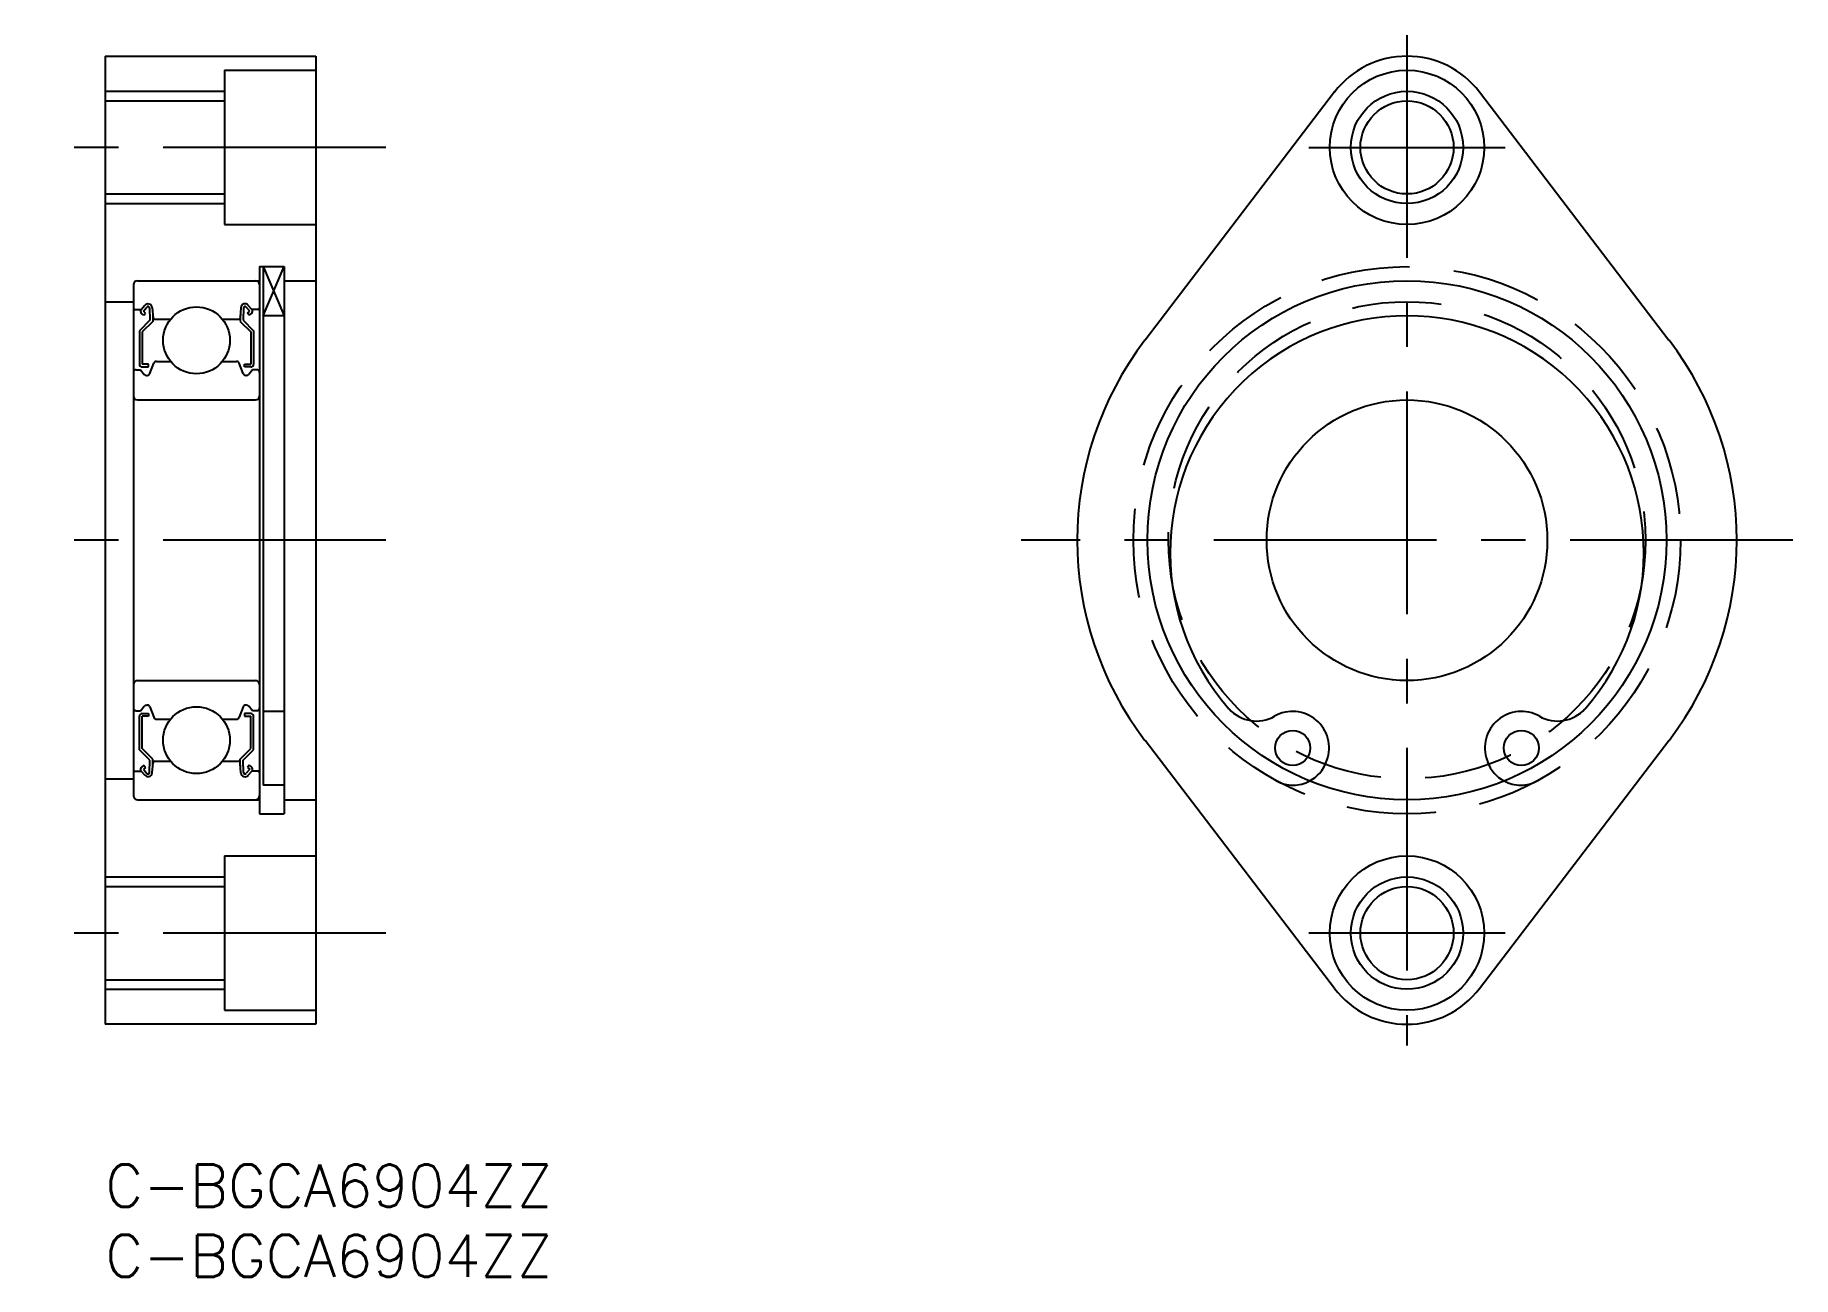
# Model space of a CAD drawing. Extents: x -5 to 120, y -8 to 80.
import ezdxf

# ---------------------------------------------------------------- set-up
doc = ezdxf.new("R2010")
doc.units = 0
doc.header["$LTSCALE"] = 0.5
doc.linetypes.add('CENTER', pattern=[50.8, 31.75, -6.35, 6.35, -6.35])
doc.linetypes.add('DASHED', pattern=[19.05, 12.7, -6.35])
for name, color, linetype in [('MSM_CENTER', 1, 'CENTER'), ('MSM_CONTINUOUS', 7, 'CONTINUOUS'), ('MSM_DASHED', 4, 'DASHED'), ('MSM_NARROW', 5, 'CONTINUOUS'), ('MSM_PART_NUMBER', 7, 'CONTINUOUS')]:
    doc.layers.add(name, color=color, linetype=linetype)
doc.styles.get("Standard").update_dxf_attribs({"font": 'txt.shx', "height": 3, "bigfont": 'bigfont.shx'})

# ---------------------------------------------------------------- blocks, each defined once
blk = doc.blocks.new('*U27')
at = {"layer": 'MSM_PART_NUMBER'}
blk.add_text('C-BGCA6904ZZ', height=3, dxfattribs=at).set_placement((0, -3))
blk = doc.blocks.new('*U28')
at = {"layer": 'MSM_PART_NUMBER'}
blk.add_text('C-BGCA6904ZZ', height=3, dxfattribs=at).set_placement((0, -8))

msp = doc.modelspace()

# ---------------------------------------------------------------- linework, layer by layer
at = {"layer": 'MSM_CENTER'}
for p, q in [((92.77, 80.5), (92.77, 8.5)), ((20, 72.5), (-5, 72.5)), ((85.77, 72.5), (99.77, 72.5)), ((20, 44.5), (-5, 44.5)), ((120.27, 44.5), (65.27, 44.5)), ((20, 16.5), (-5, 16.5)), ((99.77, 16.5), (85.77, 16.5))]:
    msp.add_line(p, q, dxfattribs=at)
at = {"layer": 'MSM_CONTINUOUS'}
for p, q in [((0, 79), (15, 79)), ((0, 79), (0, 10)), ((15, 79), (15, 10)), ((8.5, 78), (15, 78)), ((8.5, 78), (8.5, 67)), ((87.6, 76.45), (74.1, 58.77)), ((97.93, 76.45), (111.44, 58.77)), ((0, 75.82), (8.5, 75.82)), ((0, 69.18), (8.5, 69.18)), ((8.5, 67), (15, 67)), ((8.5, 67), (15, 67)), ((11, 64), (12.75, 64)), ((11, 64), (11, 25)), ((11.25, 64, -0.5), (11.25, 27.05, -0.5)), ((12.75, 64), (12.75, 25)), ((2, 62.7), (2, 26.3)), ((2.3, 63), (11, 63)), ((12.75, 63), (15, 63)), ((0, 61.5), (2, 61.5)), ((2.1, 60.95), (2.56, 60.95)), ((3.18, 60.18), (2.43, 59.43)), ((2.56, 60.95), (2.81, 61.25)), ((2.74, 60.54), (2.58, 60.67)), ((2.71, 60.82), (2.96, 61.12)), ((2.87, 60.69), (2.71, 60.82)), ((2.74, 60.54), (2.87, 60.69)), ((3.14, 61.06), (3.18, 60.18)), ((3.34, 61.08), (3.4, 60.34)), ((3.38, 60.57), (3.38, 60.1)), ((3.5, 60.25), (4.65, 60.25)), ((8.35, 60.25), (9.5, 60.25)), ((9.66, 61.07), (9.6, 60.34)), ((9.62, 60.57), (9.62, 60.1)), ((9.86, 61.06), (9.82, 60.18)), ((9.82, 60.18), (10.57, 59.43)), ((10.29, 60.82), (10.04, 61.11)), ((10.13, 60.69), (10.29, 60.82)), ((10.26, 60.54), (10.13, 60.69)), ((10.44, 60.95), (10.19, 61.24)), ((10.26, 60.54), (10.41, 60.67)), ((10.9, 60.95), (10.44, 60.95)), ((12.75, 60.5), (11.25, 60.5)), ((2.43, 59.43), (2.43, 57.05)), ((3.38, 60.1), (2.63, 59.35)), ((2.63, 59.35), (2.63, 57.05)), ((9.62, 60.1), (10.37, 59.35)), ((10.37, 59.35), (10.37, 57.05)), ((10.57, 59.43), (10.57, 57.05)), ((2.2, 56.65), (2.5, 56.65)), ((2.5, 56.65), (2.78, 56.32)), ((3.08, 57.05), (2.63, 57.05)), ((2.63, 56.85), (3.08, 56.85)), ((3.08, 56.85), (3.08, 57.05)), ((3.18, 56.38), (3.45, 57.12)), ((3.64, 57.25), (4.65, 57.25)), ((8.35, 57.25), (9.36, 57.25)), ((9.82, 56.38), (9.55, 57.12)), ((9.92, 57.05), (10.37, 57.05)), ((9.92, 56.85), (9.92, 57.05)), ((10.37, 56.85), (9.92, 56.85)), ((10.5, 56.65), (10.22, 56.32)), ((10.8, 56.65), (10.5, 56.65)), ((2.93, 56.25), (2.99, 56.25)), ((10.07, 56.25), (10.01, 56.25)), ((2.3, 54.5), (10.7, 54.5)), ((2.3, 34.5), (10.7, 34.5)), ((2.5, 32.35), (2.78, 32.68)), ((2.93, 32.75), (2.99, 32.75)), ((3.18, 32.62), (3.45, 31.88)), ((9.82, 32.62), (9.55, 31.88)), ((10.07, 32.75), (10.01, 32.75)), ((10.5, 32.35), (10.22, 32.68)), ((2.2, 32.35), (2.5, 32.35)), ((2.43, 29.57), (2.43, 31.95)), ((2.63, 32.15), (3.08, 32.15)), ((3.08, 31.95), (2.63, 31.95)), ((2.63, 29.65), (2.63, 31.95)), ((3.08, 32.15), (3.08, 31.95)), ((3.64, 31.75), (4.65, 31.75)), ((8.35, 31.75), (9.36, 31.75)), ((10.37, 32.15), (9.92, 32.15)), ((9.92, 32.15), (9.92, 31.95)), ((9.92, 31.95), (10.37, 31.95)), ((10.37, 29.65), (10.37, 31.95)), ((10.8, 32.35), (10.5, 32.35)), ((10.57, 29.57), (10.57, 31.95)), ((12.75, 32.3), (11.25, 32.3)), ((87.6, 12.55), (74.1, 30.23)), ((97.93, 12.55), (111.44, 30.23)), ((3.18, 28.82), (2.43, 29.57)), ((3.38, 28.9), (2.63, 29.65)), ((3.14, 27.94), (3.18, 28.82)), ((3.38, 28.43), (3.38, 28.9)), ((9.62, 28.9), (10.37, 29.65)), ((9.62, 28.43), (9.62, 28.9)), ((9.82, 28.82), (10.57, 29.57)), ((9.86, 27.94), (9.82, 28.82)), ((2.1, 28.05), (2.56, 28.05)), ((2.56, 28.05), (2.81, 27.75)), ((2.74, 28.46), (2.58, 28.33)), ((2.87, 28.31), (2.71, 28.18)), ((2.71, 28.18), (2.96, 27.88)), ((2.74, 28.46), (2.87, 28.31)), ((3.34, 27.92), (3.4, 28.66)), ((3.5, 28.75), (4.65, 28.75)), ((8.35, 28.75), (9.5, 28.75)), ((9.66, 27.93), (9.6, 28.66)), ((10.29, 28.18), (10.04, 27.89)), ((10.26, 28.46), (10.13, 28.31)), ((10.13, 28.31), (10.29, 28.18)), ((10.44, 28.05), (10.19, 27.76)), ((10.26, 28.46), (10.41, 28.33)), ((10.9, 28.05), (10.44, 28.05)), ((87.02, 28.7), (87.06, 28.81)), ((98.48, 28.81), (98.52, 28.7)), ((0, 27.5), (2, 27.5)), ((12.75, 27.05), (11.25, 27.05)), ((2.3, 26), (11, 26)), ((12.75, 26), (15, 26)), ((11, 25), (12.75, 25)), ((8.5, 22), (15, 22)), ((8.5, 22), (8.5, 11)), ((0, 19.82), (8.5, 19.82)), ((0, 13.18), (8.5, 13.18)), ((8.5, 11), (15, 11)), ((8.5, 11), (15, 11)), ((15, 10), (0, 10))]:
    msp.add_line(p, q, dxfattribs=at)
for centre, radius in [((92.77, 72.5), 5.5), ((92.77, 72.5), 3.32), ((92.77, 44.5), 18.5), ((6.5, 58.75), 2.38), ((92.77, 44.5), 10), ((6.5, 30.25), 2.38), ((84.62, 29.7), 1.25), ((100.92, 29.7), 1.25), ((92.77, 16.5), 5.5), ((92.77, 16.5), 3.32)]:
    msp.add_circle(centre, radius, dxfattribs=at)
for centre, radius, start, end in [((92.77, 72.5), 6.5, 37.3832, 142.6168), ((2.3, 62.7), 0.3, 90, 180), ((10.7, 62.7), 0.3, 0, 90), ((2.1, 61.05), 0.1, 180, 270), ((2.71, 60.82), 0.2, 140.001, 230.0801), ((3.04, 61.05), 0.3, 4.9967, 140.001), ((3.04, 61.06), 0.1, 2.8199, 140.0012), ((3.5, 60.35), 0.1, 184.9967, 269.9995), ((9.5, 60.35), 0.1, 269.9995, 354.8557), ((9.96, 61.05), 0.303, 40.0459, 175.0792), ((9.96, 61.05), 0.103, 39.874, 175.0048), ((10.29, 60.82), 0.2, 309.9138, 40.1318), ((10.9, 61.05), 0.1, 269.9995, 359.9913), ((92.77, 43.62), 16.88, 318.7342, 221.2658), ((92.77, 44.5), 23.5, 142.6168, 217.3832), ((92.77, 44.5), 23.5, 322.6168, 37.3832), ((2.2, 56.45), 0.2, 90, 180), ((2.63, 57.05), 0.2, 180, 270), ((2.99, 56.45), 0.2, 270, 339.9919), ((3.64, 57.05), 0.2, 90, 159.9919), ((9.36, 57.05), 0.2, 19.8845, 90.0002), ((10.01, 56.45), 0.2, 199.8883, 269.9998), ((10.37, 57.05), 0.2, 269.9998, 359.9956), ((10.8, 56.45), 0.2, 359.9956, 90.0002), ((2.93, 56.45), 0.2, 219.9921, 270), ((10.07, 56.45), 0.2, 269.9998, 319.8616), ((2.3, 54.8), 0.3, 180, 270), ((10.7, 54.8), 0.3, 270, 0), ((2.3, 34.2), 0.3, 90, 180), ((10.7, 34.2), 0.3, 0, 90), ((2.93, 32.55), 0.2, 90, 140.0079), ((2.99, 32.55), 0.2, 20.0081, 90), ((10.01, 32.55), 0.2, 90.0002, 160.1117), ((10.07, 32.55), 0.2, 40.1384, 90.0002), ((2.2, 32.55), 0.2, 180, 270), ((2.63, 31.95), 0.2, 90, 180), ((3.64, 31.95), 0.2, 200.0081, 270), ((9.36, 31.95), 0.2, 269.9998, 340.1155), ((10.37, 31.95), 0.2, 0.0044, 90.0002), ((10.8, 32.55), 0.2, 269.9998, 0.0044), ((82.04, 34.21), 2.6, 221.2658, 299.7449), ((84.62, 29.7), 2.6, 340.0175, 119.7449), ((100.92, 29.7), 2.6, 60.2551, 199.9825), ((103.5, 34.21), 2.6, 240.2551, 318.7342), ((2.1, 27.95), 0.1, 90, 180), ((2.71, 28.18), 0.2, 129.9199, 219.999), ((3.04, 27.95), 0.3, 219.999, 355.0033), ((3.04, 27.94), 0.1, 219.9988, 357.1801), ((3.5, 28.65), 0.1, 90.0005, 175.0033), ((9.5, 28.65), 0.1, 5.1443, 90.0005), ((9.96, 27.95), 0.303, 184.9207, 319.9541), ((9.96, 27.95), 0.103, 184.9952, 320.126), ((10.29, 28.18), 0.2, 319.8682, 50.0862), ((10.9, 27.95), 0.1, 0.0087, 90.0005), ((84.67, 29.55), 2.5, 297.992, 340.0175), ((100.86, 29.55), 2.5, 199.9825, 242.008), ((2.3, 26.3), 0.3, 180, 270), ((10.7, 26.3), 0.3, 270, 0), ((92.77, 16.5), 6.5, 217.3832, 322.6168)]:
    msp.add_arc(centre, radius, start, end, dxfattribs=at)
at = {"layer": 'MSM_DASHED'}
for radius in [19.5, 17]:
    msp.add_circle((92.77, 44.5), radius, dxfattribs=at)
for centre, start, end in [((84.67, 29.55), 241.561, 297.992), ((100.86, 29.55), 242.008, 298.439)]:
    msp.add_arc(centre, 2.5, start, end, dxfattribs=at)
at = {"layer": 'MSM_NARROW'}
for p, q in [((0, 76.5), (8.5, 76.5)), ((0, 68.5), (8.5, 68.5)), ((11.25, 64, -0.5), (12.75, 60.5)), ((11.25, 60.5), (12.75, 64)), ((0, 20.5), (8.5, 20.5)), ((0, 12.5), (8.5, 12.5))]:
    msp.add_line(p, q, dxfattribs=at)
for centre in [(92.77, 72.5), (92.77, 16.5)]:
    msp.add_circle(centre, 4, dxfattribs=at)

# ---------------------------------------------------------------- block references
at = {"layer": 'MSM_CONTINUOUS'}
for name in ['*U27', '*U28']:
    msp.add_blockref(name, (0, 0), dxfattribs=at)

doc.saveas('drawing.dxf')
